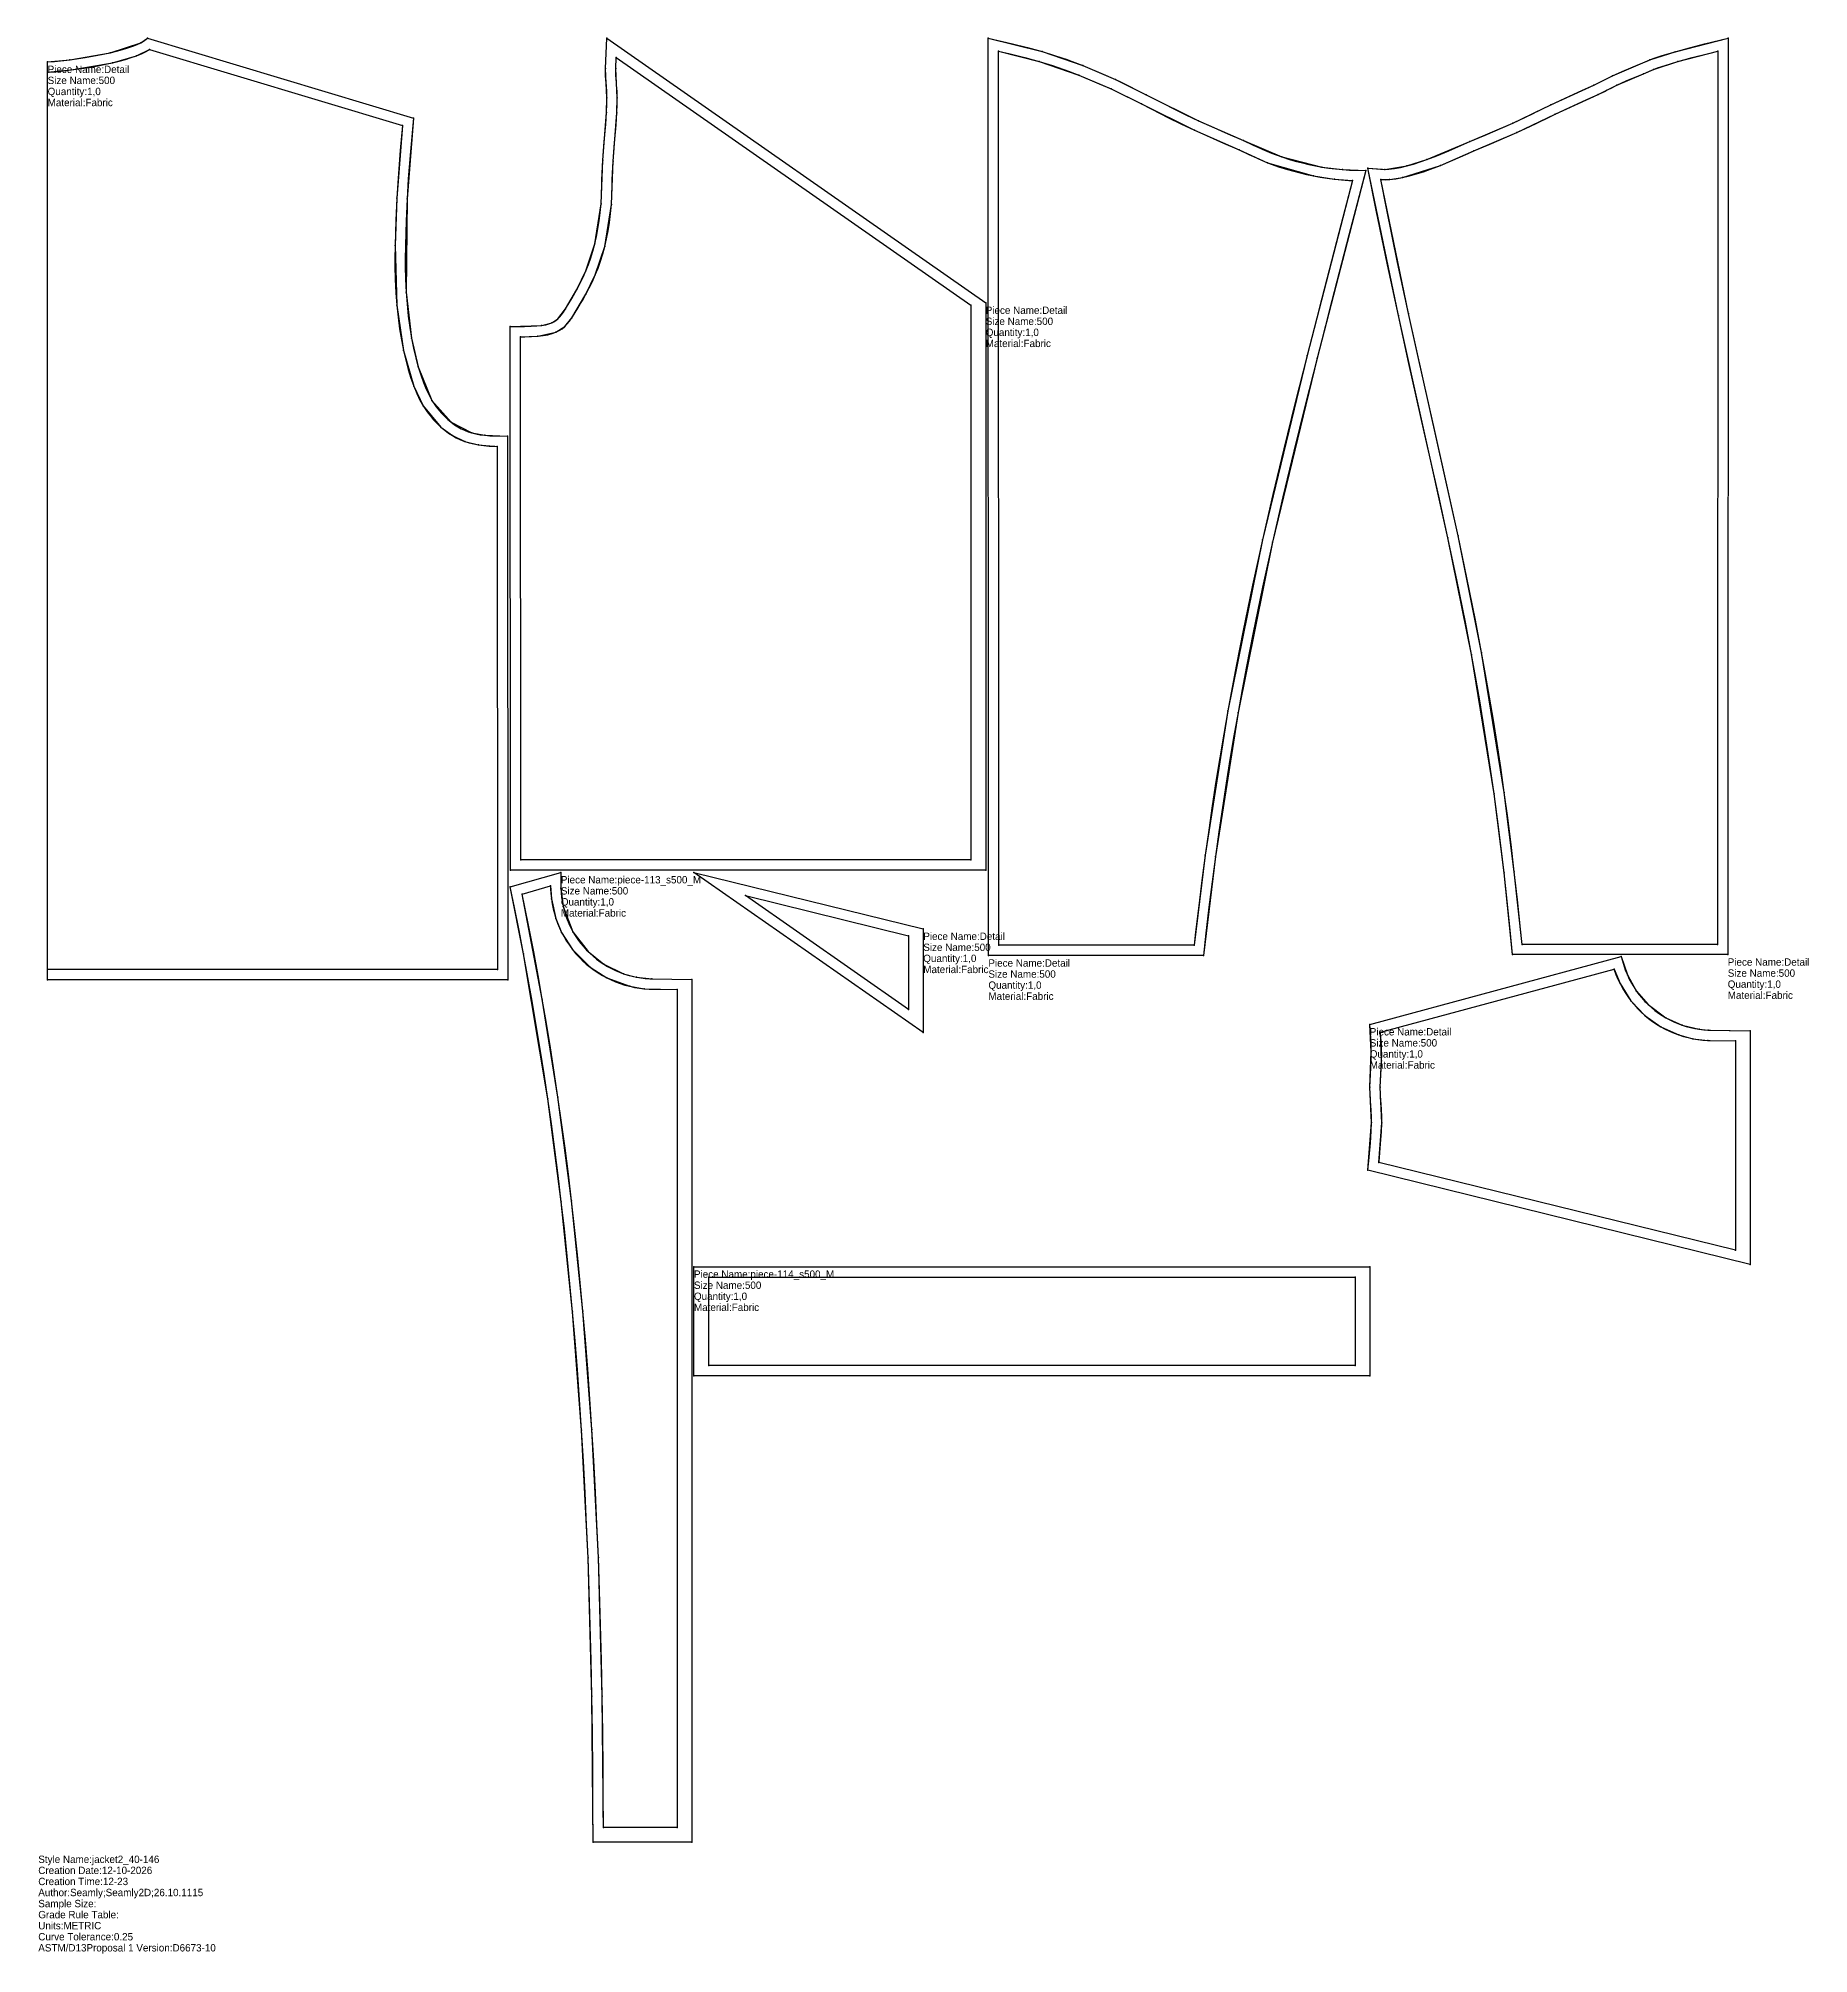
# Model space of a CAD drawing. Extents: x 0 to 1201, y -69 to 1230.
import ezdxf

# ---------------------------------------------------------------- set-up
doc = ezdxf.new("R2010")
doc.units = 0
for name, color, linetype in [('1', 7, 'CONTINUOUS'), ('14', 7, 'CONTINUOUS'), ('2', 7, 'CONTINUOUS'), ('3', 7, 'CONTINUOUS'), ('84', 7, 'CONTINUOUS'), ('87', 7, 'CONTINUOUS')]:
    doc.layers.add(name, color=color, linetype=linetype)

# ---------------------------------------------------------------- blocks, each defined once
blk = doc.blocks.new('piece-113_s500_M')
at = {"layer": '1'}
blk.add_lwpolyline([(354.47, 664.37), (354.56, 653.6), (356.08, 641.28), (362.7, 624.13), (373, 610.6), (383.58, 602.08), (397.04, 595.57), (405.74, 593.26), (416.3, 592.16), (443.3, 591.62), (443.3, 6.6), (376.31, 6.6), (375.53, 105.56), (372.91, 199.51), (368.52, 286.1), (362.44, 366.24), (354.77, 440.85), (345.59, 510.82), (329.17, 609.08), (320.15, 654.65)], close=True, dxfattribs=at)
at = {"layer": '14'}
blk.add_lwpolyline([(347.55, 655.13), (348.07, 646.5), (351.08, 633.15), (355, 623.69), (362.32, 612.12), (374.35, 600.05), (385.58, 592.86), (401.16, 587.08), (411.08, 585.44), (433.3, 584.82), (433.3, 16.6), (383.3, 16.6), (382.53, 105.69), (379.91, 199.78), (375.51, 286.54), (369.42, 366.87), (361.72, 441.66), (352.52, 511.83), (341.88, 578.28), (328.3, 649.69)], close=True, dxfattribs=at)
at = {"layer": '2'}
for p in [(354.47, 664.37), (320.15, 654.65), (328.3, 649.69), (347.55, 655.13), (433.3, 584.82), (443.3, 591.62), (383.3, 16.6), (433.3, 16.6), (376.31, 6.6), (443.3, 6.6)]:
    blk.add_point(p, dxfattribs=at)
at = {"layer": '3'}
for p in [(354.56, 653.6), (348.07, 646.5), (356.08, 641.28), (351.08, 633.15), (355, 623.69), (362.7, 624.13), (362.32, 612.12), (373, 610.6), (329.17, 609.08), (374.35, 600.05), (383.58, 602.08), (385.58, 592.86), (397.04, 595.57), (401.16, 587.08), (405.74, 593.26), (411.08, 585.44), (416.3, 592.16), (341.88, 578.28), (345.59, 510.82), (352.52, 511.83), (354.77, 440.85), (361.72, 441.66), (362.44, 366.24), (369.42, 366.87), (368.52, 286.1), (375.51, 286.54), (372.91, 199.51), (379.91, 199.78), (375.53, 105.56), (382.53, 105.69)]:
    blk.add_point(p, dxfattribs=at)
at = {"layer": '84'}
blk.add_lwpolyline([(354.47, 664.37), (354.56, 653.6), (354.72, 650.46), (355.02, 647.37), (355.48, 644.31), (356.08, 641.28), (356.84, 638.29), (357.73, 635.35), (358.77, 632.45), (359.94, 629.62), (361.25, 626.84), (362.7, 624.13), (364.28, 621.48), (366, 618.91), (367.84, 616.43), (369.81, 614.02), (371.92, 611.69), (373, 610.6), (374.06, 609.55), (376.33, 607.49), (378.67, 605.57), (381.08, 603.76), (383.58, 602.08), (386.14, 600.52), (388.78, 599.09), (391.47, 597.79), (394.23, 596.61), (397.04, 595.57), (399.9, 594.66), (402.8, 593.89), (405.74, 593.26), (408.72, 592.76), (411.72, 592.41), (414.78, 592.2), (416.3, 592.16), (443.3, 591.62), (443.3, 6.6), (376.31, 6.6), (376.28, 29.73), (376.15, 55.55), (375.9, 80.82), (375.53, 105.56), (375.05, 129.79), (374.45, 153.51), (373.74, 176.74), (372.91, 199.51), (371.98, 221.81), (370.93, 243.66), (369.78, 265.09), (368.52, 286.1), (367.16, 306.7), (365.69, 326.92), (364.12, 346.76), (362.44, 366.24), (360.67, 385.38), (358.8, 404.18), (356.84, 422.67), (354.77, 440.85), (352.61, 458.74), (350.36, 476.36), (348.02, 493.71), (345.59, 510.82), (343.07, 527.7), (340.46, 544.36), (337.76, 560.81), (334.98, 577.07), (332.12, 593.16), (329.17, 609.08), (326.14, 624.86), (323.03, 640.51), (320.15, 654.65)], close=True, dxfattribs=at)
at = {"layer": '87'}
blk.add_lwpolyline([(347.55, 655.13), (347.56, 653.4), (347.73, 649.94), (348.07, 646.5), (348.58, 643.1), (349.25, 639.74), (350.09, 636.42), (351.08, 633.15), (352.23, 629.93), (353.54, 626.78), (355, 623.69), (356.61, 620.68), (358.36, 617.74), (360.27, 614.89), (362.32, 612.12), (364.5, 609.45), (366.83, 606.89), (368.05, 605.65), (369.25, 604.46), (371.75, 602.19), (374.35, 600.05), (377.03, 598.05), (379.8, 596.18), (382.65, 594.45), (385.58, 592.86), (388.58, 591.41), (391.64, 590.11), (394.76, 588.95), (397.94, 587.94), (401.16, 587.08), (404.43, 586.38), (407.74, 585.83), (411.08, 585.44), (414.44, 585.21), (416.13, 585.16), (433.3, 584.82), (433.3, 16.6), (383.3, 16.6), (383.28, 29.76), (383.15, 55.6), (382.9, 80.91), (382.53, 105.69), (382.05, 129.94), (381.45, 153.7), (380.73, 176.98), (379.91, 199.78), (378.97, 222.12), (377.92, 244.02), (376.77, 265.49), (375.51, 286.54), (374.14, 307.19), (372.67, 327.45), (371.09, 347.34), (369.42, 366.87), (367.64, 386.05), (365.77, 404.9), (363.79, 423.43), (361.72, 441.66), (359.56, 459.61), (357.3, 477.27), (354.95, 494.68), (352.52, 511.83), (349.99, 528.76), (347.37, 545.46), (344.66, 561.96), (341.88, 578.28), (339, 594.41), (336.05, 610.38), (333.01, 626.21), (329.89, 641.89), (328.3, 649.69)], close=True, dxfattribs=at)
at = {"layer": '1'}
for s, p in [('Size Name:500', (354.47, 649.37)), ('Piece Name:piece-113_s500_M', (354.47, 656.87)), ('Quantity:1,0', (354.47, 641.87)), ('Material:Fabric', (354.47, 634.37))]:
    blk.add_text(s, height=5, dxfattribs=at).set_placement(p)
blk = doc.blocks.new('piece-114_s500_M')
at = {"layer": '1'}
blk.add_lwpolyline([(444.76, 396.88), (903.17, 396.88), (903.17, 322.87), (444.76, 322.87)], close=True, dxfattribs=at)
at = {"layer": '14'}
blk.add_lwpolyline([(454.76, 389.87), (893.17, 389.87), (893.17, 329.87), (454.76, 329.87)], close=True, dxfattribs=at)
at = {"layer": '2'}
for p in [(444.76, 396.88), (454.76, 389.87), (893.17, 389.87), (903.17, 396.88), (454.76, 329.87), (893.17, 329.87), (444.76, 322.87), (903.17, 322.87)]:
    blk.add_point(p, dxfattribs=at)
at = {"layer": '84'}
blk.add_lwpolyline([(444.76, 396.88), (903.17, 396.88), (903.17, 322.87), (444.76, 322.87)], close=True, dxfattribs=at)
at = {"layer": '87'}
blk.add_lwpolyline([(454.76, 389.87), (893.17, 389.87), (893.17, 329.87), (454.76, 329.87)], close=True, dxfattribs=at)
at = {"layer": '1'}
for s, p in [('Piece Name:piece-114_s500_M', (444.76, 389.38)), ('Size Name:500', (444.76, 381.88)), ('Quantity:1,0', (444.76, 374.38)), ('Material:Fabric', (444.76, 366.88))]:
    blk.add_text(s, height=5, dxfattribs=at).set_placement(p)
blk = doc.blocks.new('piece_Detail_s500_M')
at = {"layer": '1'}
blk.add_lwpolyline([(6.35, 1214.02), (21.43, 1215.53), (48.67, 1220.3), (69.56, 1227.08), (74.08, 1230.05), (254.49, 1175.88), (250.14, 1121.17), (249.56, 1057.96), (253.22, 1026.73), (257.69, 1007.33), (267.06, 984.36), (280.07, 969.66), (294.12, 962.44), (302.9, 960.81), (318.34, 960.13), (318.61, 591.48), (6.35, 591.48)], close=True, dxfattribs=at)
at = {"layer": '14'}
blk.add_lwpolyline([(6.35, 1207), (22.3, 1208.58), (50.26, 1213.48), (66.65, 1218.23), (75.36, 1222.35), (247.01, 1170.82), (243.15, 1121.54), (242.06, 1089.56), (243.21, 1049.01), (247.72, 1018.38), (254.71, 994.11), (261.06, 980.74), (273.17, 966.35), (280.87, 960.56), (289.23, 956.63), (298.67, 954.31), (311.35, 953.3), (311.61, 598.48), (6.35, 598.48)], close=True, dxfattribs=at)
at = {"layer": '2'}
for p in [(74.08, 1230.05), (75.36, 1222.35), (6.35, 1214.02), (6.35, 1207), (247.01, 1170.82), (254.49, 1175.88), (311.35, 953.3), (318.34, 960.13), (6.35, 598.48), (311.61, 598.48), (6.35, 591.48), (318.61, 591.48)]:
    blk.add_point(p, dxfattribs=at)
at = {"layer": '3'}
for p in [(69.56, 1227.08), (21.43, 1215.53), (22.3, 1208.58), (48.67, 1220.3), (50.26, 1213.48), (66.65, 1218.23), (243.15, 1121.54), (250.14, 1121.17), (242.06, 1089.56), (249.56, 1057.96), (243.21, 1049.01), (253.22, 1026.73), (247.72, 1018.38), (257.69, 1007.33), (254.71, 994.11), (261.06, 980.74), (267.06, 984.36), (273.17, 966.35), (280.07, 969.66), (294.12, 962.44), (280.87, 960.56), (289.23, 956.63), (298.67, 954.31), (302.9, 960.81)]:
    blk.add_point(p, dxfattribs=at)
at = {"layer": '84'}
blk.add_lwpolyline([(6.35, 1214.02), (10.97, 1214.39), (21.43, 1215.53), (31.78, 1217.01), (39.27, 1218.33), (44.07, 1219.28), (48.67, 1220.3), (53.03, 1221.37), (57.11, 1222.48), (60.85, 1223.62), (64.21, 1224.79), (67.14, 1225.95), (69.56, 1227.08), (71.4, 1228.13), (74.08, 1230.05), (254.49, 1175.88), (252.48, 1153.33), (250.99, 1134.67), (250.14, 1121.17), (249.48, 1106.25), (249.06, 1089.44), (248.97, 1080.11), (248.96, 1075.54), (249.14, 1066.59), (249.56, 1057.96), (250.18, 1049.63), (251.01, 1041.64), (252.03, 1034), (253.22, 1026.73), (254.57, 1019.84), (256.06, 1013.37), (257.69, 1007.33), (259.42, 1001.73), (261.25, 996.62), (263.15, 992), (265.09, 987.91), (267.06, 984.36), (269.03, 981.36), (269.98, 980.13), (271.1, 978.73), (273.4, 976.05), (275.65, 973.67), (277.87, 971.54), (280.07, 969.66), (282.27, 968), (284.5, 966.55), (286.76, 965.29), (289.1, 964.19), (291.54, 963.24), (294.12, 962.44), (296.85, 961.77), (299.77, 961.22), (302.9, 960.81), (306.24, 960.51), (309.86, 960.34), (318.34, 960.13), (318.61, 591.48), (6.35, 591.48)], close=True, dxfattribs=at)
at = {"layer": '87'}
blk.add_lwpolyline([(6.35, 1207), (11.62, 1207.42), (22.3, 1208.58), (32.89, 1210.1), (40.56, 1211.45), (45.51, 1212.43), (50.26, 1213.48), (54.79, 1214.59), (59.05, 1215.76), (63.02, 1216.97), (66.65, 1218.23), (69.92, 1219.53), (72.77, 1220.86), (75.18, 1222.22), (75.36, 1222.35), (247.01, 1170.82), (245.5, 1153.92), (244.01, 1135.16), (243.15, 1121.54), (242.48, 1106.5), (242.06, 1089.56), (241.97, 1080.15), (241.96, 1075.47), (242.15, 1066.36), (242.57, 1057.53), (243.21, 1049.01), (244.06, 1040.82), (245.1, 1032.97), (246.33, 1025.49), (247.72, 1018.38), (249.27, 1011.68), (250.96, 1005.38), (252.78, 999.52), (254.71, 994.11), (256.74, 989.16), (258.87, 984.7), (261.06, 980.74), (263.32, 977.3), (264.47, 975.8), (265.72, 974.25), (268.2, 971.37), (270.68, 968.73), (273.17, 966.35), (275.69, 964.2), (278.25, 962.27), (280.87, 960.56), (283.56, 959.06), (286.35, 957.75), (289.23, 956.63), (292.24, 955.69), (295.38, 954.92), (298.67, 954.31), (302.13, 953.85), (305.77, 953.53), (309.6, 953.34), (311.35, 953.3), (311.61, 598.48), (6.35, 598.48)], close=True, dxfattribs=at)
at = {"layer": '1'}
for s, p in [('Piece Name:Detail', (6.35, 1206.52)), ('Size Name:500', (6.35, 1199.02)), ('Quantity:1,0', (6.35, 1191.52)), ('Material:Fabric', (6.35, 1184.02))]:
    blk.add_text(s, height=5, dxfattribs=at).set_placement(p)
blk = doc.blocks.new('piece_Detail_s500-116_M')
at = {"layer": '1'}
blk.add_lwpolyline([(903.17, 561.25), (1073.64, 607.22), (1077.9, 594.82), (1083.96, 584.12), (1092.02, 574.75), (1104.1, 565.73), (1115, 560.77), (1126.67, 557.97), (1132.73, 557.41), (1161.25, 556.83), (1161.25, 398.44), (901.96, 462.33), (904.29, 494.72), (903.33, 518.69), (904.16, 542.59)], close=True, dxfattribs=at)
at = {"layer": '14'}
blk.add_lwpolyline([(910.55, 555.99), (1068.93, 598.7), (1072.96, 588.9), (1080.27, 577.33), (1089.71, 567.4), (1100.61, 559.65), (1112.72, 554.15), (1122.39, 551.58), (1132.4, 550.42), (1151.26, 550.02), (1151.26, 408.11), (909.43, 467.7), (911.29, 494.61), (910.33, 518.58), (911.15, 536.64)], close=True, dxfattribs=at)
at = {"layer": '2'}
for p in [(1068.93, 598.7), (1073.64, 607.22), (903.17, 561.25), (910.55, 555.99), (1151.26, 550.02), (1161.25, 556.83), (909.43, 467.7), (901.96, 462.33), (1151.26, 408.11), (1161.25, 398.44)]:
    blk.add_point(p, dxfattribs=at)
at = {"layer": '3'}
for p in [(1072.96, 588.9), (1077.9, 594.82), (1080.27, 577.33), (1083.96, 584.12), (1092.02, 574.75), (1089.71, 567.4), (1100.61, 559.65), (1104.1, 565.73), (1115, 560.77), (1112.72, 554.15), (1122.39, 551.58), (1126.67, 557.97), (1132.4, 550.42), (1132.73, 557.41), (904.16, 542.59), (911.15, 536.64), (903.33, 518.69), (910.33, 518.58), (904.29, 494.72), (911.29, 494.61)]:
    blk.add_point(p, dxfattribs=at)
at = {"layer": '84'}
blk.add_lwpolyline([(903.17, 561.25), (1073.64, 607.22), (1075.68, 600.56), (1076.72, 597.66), (1077.9, 594.82), (1079.21, 592.04), (1080.66, 589.33), (1082.24, 586.68), (1083.96, 584.12), (1085.79, 581.63), (1087.76, 579.23), (1089.87, 576.9), (1090.95, 575.8), (1092.02, 574.75), (1094.29, 572.69), (1096.62, 570.77), (1099.04, 568.97), (1101.53, 567.29), (1104.1, 565.73), (1106.74, 564.3), (1109.43, 562.99), (1112.19, 561.82), (1115, 560.77), (1117.86, 559.87), (1120.76, 559.1), (1123.7, 558.46), (1126.67, 557.97), (1129.68, 557.62), (1132.73, 557.41), (1134.26, 557.37), (1161.25, 556.83), (1161.25, 398.44), (901.96, 462.33), (902.49, 468.82), (903.59, 480.88), (904.11, 488.78), (904.29, 494.72), (904.29, 498.67), (904.18, 502.68), (903.93, 506.76), (903.74, 508.83), (903.58, 510.61), (903.39, 513.99), (903.33, 518.69), (903.72, 527.19), (904.15, 536.8), (904.16, 542.59), (904.05, 546.99), (903.81, 551.98)], close=True, dxfattribs=at)
at = {"layer": '87'}
blk.add_lwpolyline([(910.55, 555.99), (1068.93, 598.7), (1069.04, 598.36), (1070.19, 595.14), (1071.5, 591.98), (1072.96, 588.9), (1074.57, 585.88), (1076.32, 582.95), (1078.22, 580.09), (1080.27, 577.33), (1082.46, 574.66), (1084.78, 572.09), (1086, 570.85), (1087.21, 569.66), (1089.71, 567.4), (1092.3, 565.26), (1094.99, 563.26), (1097.76, 561.39), (1100.61, 559.65), (1103.54, 558.06), (1106.54, 556.62), (1109.6, 555.31), (1112.72, 554.15), (1115.9, 553.15), (1119.12, 552.29), (1122.39, 551.58), (1125.69, 551.03), (1129.03, 550.65), (1132.4, 550.42), (1134.09, 550.37), (1151.26, 550.02), (1151.26, 408.11), (909.43, 467.7), (909.47, 468.23), (910.57, 480.34), (911.1, 488.44), (911.29, 494.61), (911.29, 498.77), (911.17, 502.99), (910.91, 507.28), (910.71, 509.46), (910.57, 511.12), (910.39, 514.24), (910.33, 518.58), (910.71, 526.87), (911.15, 536.64), (911.16, 542.67), (911.05, 547.25), (910.79, 552.39)], close=True, dxfattribs=at)
at = {"layer": '1'}
for s, p in [('Piece Name:Detail', (903.17, 553.75)), ('Size Name:500', (903.17, 546.25)), ('Quantity:1,0', (903.17, 538.75)), ('Material:Fabric', (903.17, 531.25))]:
    blk.add_text(s, height=5, dxfattribs=at).set_placement(p)
blk = doc.blocks.new('piece_Detail_s500-117_M')
at = {"layer": '1'}
blk.add_lwpolyline([(600.32, 626.04), (600.32, 555.78), (444.76, 664.37)], close=True, dxfattribs=at)
at = {"layer": '14'}
blk.add_lwpolyline([(590.32, 621.29), (590.32, 571.29), (479.62, 648.57)], close=True, dxfattribs=at)
at = {"layer": '2'}
for p in [(444.76, 664.37), (479.62, 648.57), (600.32, 626.04), (590.32, 621.29), (590.32, 571.29), (600.32, 555.78)]:
    blk.add_point(p, dxfattribs=at)
at = {"layer": '84'}
blk.add_lwpolyline([(600.32, 626.04), (600.32, 555.78), (444.76, 664.37)], close=True, dxfattribs=at)
at = {"layer": '87'}
blk.add_lwpolyline([(590.32, 621.29), (590.32, 571.29), (479.62, 648.57)], close=True, dxfattribs=at)
at = {"layer": '1'}
for s, p in [('Piece Name:Detail', (600.32, 618.54)), ('Size Name:500', (600.32, 611.04)), ('Quantity:1,0', (600.32, 603.54)), ('Material:Fabric', (600.32, 596.04))]:
    blk.add_text(s, height=5, dxfattribs=at).set_placement(p)
blk = doc.blocks.new('piece_Detail_s500-118_M')
at = {"layer": '1'}
blk.add_lwpolyline([(642.68, 1050.63), (642.68, 665.76), (320.42, 665.76), (320.15, 1034.58), (341.44, 1035.34), (348.27, 1037.1), (352.33, 1039.75), (357.6, 1046.63), (365.36, 1059.76), (371.39, 1072.29), (377.48, 1090.57), (381.75, 1117.82), (382.87, 1147.29), (385.53, 1179.74), (385.71, 1189.63), (384.75, 1209.64), (385.65, 1230.05)], close=True, dxfattribs=at)
at = {"layer": '14'}
blk.add_lwpolyline([(632.68, 1049.07), (632.68, 672.76), (327.42, 672.76), (327.15, 1027.58), (338.8, 1027.99), (351.05, 1030.67), (357.09, 1034.6), (361.94, 1040.47), (371.51, 1056.42), (377.85, 1069.59), (384.26, 1088.86), (388.74, 1117.29), (389.86, 1146.83), (392.53, 1179.4), (392.72, 1189.73), (391.75, 1209.53), (392.08, 1217.02)], close=True, dxfattribs=at)
at = {"layer": '2'}
for p in [(385.65, 1230.05), (392.08, 1217.02), (632.68, 1049.07), (642.68, 1050.63), (320.15, 1034.58), (327.15, 1027.58), (320.42, 665.76), (327.42, 672.76), (632.68, 672.76), (642.68, 665.76)]:
    blk.add_point(p, dxfattribs=at)
at = {"layer": '3'}
for p in [(384.75, 1209.64), (391.75, 1209.53), (385.71, 1189.63), (392.72, 1189.73), (385.53, 1179.74), (392.53, 1179.4), (382.87, 1147.29), (389.86, 1146.83), (381.75, 1117.82), (388.74, 1117.29), (377.48, 1090.57), (384.26, 1088.86), (371.39, 1072.29), (377.85, 1069.59), (365.36, 1059.76), (371.51, 1056.42), (352.33, 1039.75), (357.6, 1046.63), (361.94, 1040.47), (338.8, 1027.99), (341.44, 1035.34), (348.27, 1037.1), (351.05, 1030.67), (357.09, 1034.6)]:
    blk.add_point(p, dxfattribs=at)
at = {"layer": '84'}
blk.add_lwpolyline([(642.68, 1050.63), (642.68, 665.76), (320.42, 665.76), (320.15, 1034.58), (327.4, 1034.58), (329.88, 1034.59), (334.34, 1034.71), (338.17, 1034.96), (341.44, 1035.34), (344.18, 1035.83), (346.43, 1036.42), (348.27, 1037.1), (349.79, 1037.86), (351.1, 1038.72), (352.33, 1039.75), (353.55, 1041), (354.82, 1042.55), (356.16, 1044.42), (357.6, 1046.63), (360.02, 1050.59), (361.86, 1053.67), (363.06, 1055.69), (365.36, 1059.76), (367.51, 1063.87), (369.52, 1068.04), (371.39, 1072.29), (373.12, 1076.65), (374.72, 1081.14), (376.17, 1085.77), (377.48, 1090.57), (378.64, 1095.56), (379.65, 1100.76), (380.51, 1106.19), (381.21, 1111.87), (381.75, 1117.82), (382.13, 1124.06), (382.34, 1130.62), (382.38, 1134.05), (382.44, 1138.56), (382.87, 1147.29), (383.92, 1159.79), (385.01, 1171.84), (385.53, 1179.74), (385.71, 1185.67), (385.71, 1189.63), (385.6, 1193.63), (385.35, 1197.71), (385.16, 1199.79), (385.01, 1201.57), (384.81, 1204.94), (384.75, 1209.64), (385.65, 1230.05)], close=True, dxfattribs=at)
at = {"layer": '87'}
blk.add_lwpolyline([(632.68, 1049.07), (632.68, 672.76), (327.42, 672.76), (327.15, 1027.58), (327.42, 1027.58), (329.99, 1027.59), (334.66, 1027.72), (338.8, 1027.99), (342.46, 1028.41), (345.69, 1028.99), (348.54, 1029.74), (351.05, 1030.67), (353.28, 1031.78), (355.28, 1033.09), (357.09, 1034.6), (358.78, 1036.33), (360.38, 1038.28), (361.94, 1040.47), (363.52, 1042.89), (366.01, 1046.97), (367.87, 1050.08), (369.12, 1052.18), (371.51, 1056.42), (373.76, 1060.73), (375.88, 1065.11), (377.85, 1069.59), (379.68, 1074.18), (381.36, 1078.92), (382.89, 1083.8), (384.26, 1088.86), (385.48, 1094.09), (386.54, 1099.54), (387.44, 1105.21), (388.17, 1111.12), (388.74, 1117.29), (389.13, 1123.73), (389.34, 1130.47), (389.38, 1133.97), (389.44, 1138.34), (389.86, 1146.83), (390.89, 1159.18), (391.99, 1171.29), (392.53, 1179.4), (392.71, 1185.56), (392.72, 1189.73), (392.59, 1193.95), (392.33, 1198.24), (392.14, 1200.41), (391.99, 1202.08), (391.81, 1205.19), (391.75, 1209.53), (392.08, 1217.02)], close=True, dxfattribs=at)
at = {"layer": '1'}
for s, p in [('Size Name:500', (642.68, 1035.63)), ('Piece Name:Detail', (642.68, 1043.13)), ('Quantity:1,0', (642.68, 1028.13)), ('Material:Fabric', (642.68, 1020.63))]:
    blk.add_text(s, height=5, dxfattribs=at).set_placement(p)
blk = doc.blocks.new('piece_Detail_s500-119_M')
at = {"layer": '1'}
blk.add_lwpolyline([(644.49, 607.91), (644.26, 1230.05), (680.89, 1221.06), (708.46, 1211.5), (730.61, 1202.11), (751.49, 1191.76), (787.11, 1174.11), (817.45, 1160.7), (843.59, 1149.57), (870.78, 1142.74), (884.67, 1141.02), (900.54, 1140.31), (867.47, 1013.19), (837.23, 888.36), (813.81, 772.7), (798.5, 675.12), (790.3, 607.91)], close=True, dxfattribs=at)
at = {"layer": '14'}
blk.add_lwpolyline([(651.48, 614.92), (651.26, 1221.32), (678.94, 1214.34), (705.82, 1205.01), (727.68, 1195.75), (748.34, 1185.51), (784.19, 1167.75), (814.59, 1154.31), (833.92, 1145.65), (864.95, 1136.69), (879.22, 1134.5), (891.55, 1133.63), (860.68, 1014.92), (830.4, 889.89), (806.92, 773.93), (791.56, 676.06), (784.04, 614.92)], close=True, dxfattribs=at)
at = {"layer": '2'}
for p in [(644.26, 1230.05), (651.26, 1221.32), (891.55, 1133.63), (900.54, 1140.31), (651.48, 614.92), (784.04, 614.92), (644.49, 607.91), (790.3, 607.91)]:
    blk.add_point(p, dxfattribs=at)
at = {"layer": '3'}
for p in [(678.94, 1214.34), (680.89, 1221.06), (708.46, 1211.5), (705.82, 1205.01), (727.68, 1195.75), (730.61, 1202.11), (748.34, 1185.51), (751.49, 1191.76), (787.11, 1174.11), (784.19, 1167.75), (817.45, 1160.7), (814.59, 1154.31), (833.92, 1145.65), (843.59, 1149.57), (864.95, 1136.69), (870.78, 1142.74), (879.22, 1134.5), (884.67, 1141.02), (860.68, 1014.92), (867.47, 1013.19), (830.4, 889.89), (837.23, 888.36), (806.92, 773.93), (813.81, 772.7), (791.56, 676.06), (798.5, 675.12)]:
    blk.add_point(p, dxfattribs=at)
at = {"layer": '84'}
blk.add_lwpolyline([(644.49, 607.91), (644.26, 1230.05), (660.92, 1226.35), (671, 1223.81), (680.89, 1221.06), (690.07, 1218.27), (697.99, 1215.59), (701.26, 1214.35), (708.46, 1211.5), (722.41, 1205.71), (730.61, 1202.11), (733.58, 1200.67), (751.49, 1191.76), (764.7, 1185.06), (769.46, 1182.61), (778.52, 1178.15), (787.11, 1174.11), (795.28, 1170.42), (806.84, 1165.35), (817.45, 1160.7), (824.13, 1157.66), (827.3, 1156.15), (830.11, 1154.83), (836.47, 1152.17), (843.59, 1149.57), (849.4, 1147.73), (853.42, 1146.58), (857.6, 1145.49), (861.89, 1144.48), (866.29, 1143.56), (870.78, 1142.74), (875.35, 1142.04), (879.98, 1141.46), (884.67, 1141.02), (889.41, 1140.71), (900.54, 1140.31), (889.04, 1096.43), (875.86, 1045.84), (867.47, 1013.19), (859.4, 981.28), (851.68, 949.95), (844.29, 919.03), (837.23, 888.36), (830.52, 857.77), (824.14, 827.1), (819.59, 803.92), (816.65, 788.37), (813.81, 772.7), (811.04, 756.9), (808.36, 740.94), (805.77, 724.8), (803.26, 708.46), (800.84, 691.91), (798.5, 675.12), (796.25, 658.06), (794.08, 640.73), (792, 623.09), (790.3, 607.91)], close=True, dxfattribs=at)
at = {"layer": '87'}
blk.add_lwpolyline([(651.48, 614.92), (651.26, 1221.32), (659.3, 1219.54), (669.21, 1217.05), (678.94, 1214.34), (687.93, 1211.6), (695.63, 1209), (698.72, 1207.82), (705.82, 1205.01), (719.66, 1199.27), (727.68, 1195.75), (730.49, 1194.39), (748.34, 1185.51), (761.52, 1178.82), (766.31, 1176.36), (775.48, 1171.84), (784.19, 1167.75), (792.43, 1164.03), (804.03, 1158.94), (814.59, 1154.31), (821.18, 1151.32), (824.31, 1149.82), (827.27, 1148.43), (833.92, 1145.65), (841.34, 1142.94), (847.37, 1141.03), (851.57, 1139.83), (855.91, 1138.7), (860.37, 1137.64), (864.95, 1136.69), (869.62, 1135.84), (874.38, 1135.1), (879.22, 1134.5), (884.12, 1134.04), (889.06, 1133.72), (891.55, 1133.63), (882.27, 1098.2), (869.08, 1047.59), (860.68, 1014.92), (852.61, 982.97), (844.87, 951.6), (837.47, 920.63), (830.4, 889.89), (823.67, 859.23), (817.28, 828.48), (812.72, 805.25), (809.77, 789.65), (806.92, 773.93), (804.14, 758.08), (801.45, 742.07), (798.85, 725.89), (796.34, 709.5), (793.91, 692.9), (791.56, 676.06), (789.31, 658.96), (787.14, 641.57), (785.05, 623.89), (784.04, 614.92)], close=True, dxfattribs=at)
at = {"layer": '1'}
for s, p in [('Size Name:500', (644.49, 592.91)), ('Piece Name:Detail', (644.49, 600.41)), ('Quantity:1,0', (644.49, 585.41)), ('Material:Fabric', (644.49, 577.91))]:
    blk.add_text(s, height=5, dxfattribs=at).set_placement(p)
blk = doc.blocks.new('piece_Detail_s500-120_M')
at = {"layer": '1'}
blk.add_lwpolyline([(1146, 608.56), (1000.1, 608.56), (994.27, 664.04), (987.48, 717.63), (972.18, 812.15), (956.21, 891.15), (922.62, 1041.98), (901.96, 1141.87), (913.46, 1141.18), (928.39, 1143.51), (941.94, 1147.8), (971.1, 1160.11), (1000.12, 1172.56), (1026.05, 1184.93), (1055.1, 1198.29), (1067.82, 1204.55), (1093.05, 1215.39), (1110.24, 1220.98), (1146.33, 1230.05)], close=True, dxfattribs=at)
at = {"layer": '14'}
blk.add_lwpolyline([(1139.01, 615.56), (1006.45, 615.56), (1001.23, 664.84), (994.41, 718.6), (979.06, 813.43), (963.06, 892.62), (929.46, 1043.46), (910.61, 1134.27), (916.61, 1134.3), (925.48, 1135.63), (951.2, 1143.83), (973.87, 1153.69), (1002.96, 1166.17), (1029.05, 1178.61), (1058.08, 1191.96), (1070.8, 1198.21), (1088.86, 1206), (1095.67, 1208.89), (1112.17, 1214.25), (1139.32, 1221.22)], close=True, dxfattribs=at)
at = {"layer": '2'}
for p in [(1139.32, 1221.22), (1146.33, 1230.05), (901.96, 1141.87), (910.61, 1134.27), (1006.45, 615.56), (1139.01, 615.56), (1000.1, 608.56), (1146, 608.56)]:
    blk.add_point(p, dxfattribs=at)
at = {"layer": '3'}
for p in [(1093.05, 1215.39), (1095.67, 1208.89), (1110.24, 1220.98), (1112.17, 1214.25), (1055.1, 1198.29), (1067.82, 1204.55), (1070.8, 1198.21), (1088.86, 1206), (1026.05, 1184.93), (1058.08, 1191.96), (1000.12, 1172.56), (1029.05, 1178.61), (971.1, 1160.11), (1002.96, 1166.17), (928.39, 1143.51), (941.94, 1147.8), (951.2, 1143.83), (973.87, 1153.69), (913.46, 1141.18), (916.61, 1134.3), (925.48, 1135.63), (922.62, 1041.98), (929.46, 1043.46), (956.21, 891.15), (963.06, 892.62), (972.18, 812.15), (979.06, 813.43), (987.48, 717.63), (994.41, 718.6), (994.27, 664.04), (1001.23, 664.84)]:
    blk.add_point(p, dxfattribs=at)
at = {"layer": '84'}
blk.add_lwpolyline([(1146, 608.56), (1000.1, 608.56), (998.47, 625.1), (996.41, 644.92), (994.27, 664.04), (992.07, 682.5), (989.81, 700.35), (987.48, 717.63), (985.09, 734.4), (982.63, 750.7), (980.11, 766.58), (977.53, 782.08), (974.89, 797.26), (972.18, 812.15), (968.02, 834.09), (962.24, 862.76), (956.21, 891.15), (949.96, 919.63), (940.16, 963.23), (929.79, 1009.39), (922.62, 1041.98), (915.23, 1076.52), (907.63, 1113.38), (901.96, 1141.87), (911.86, 1141.21), (913.46, 1141.18), (916.07, 1141.28), (919.91, 1141.73), (924.04, 1142.48), (928.39, 1143.51), (932.87, 1144.77), (937.41, 1146.22), (941.94, 1147.8), (948.61, 1150.33), (956.82, 1153.76), (967.07, 1158.33), (971.1, 1160.11), (981.42, 1164.45), (1000.12, 1172.56), (1008.8, 1176.52), (1013.92, 1178.96), (1016.15, 1180.08), (1019.44, 1181.73), (1026.05, 1184.93), (1035.72, 1189.45), (1047.56, 1194.82), (1055.1, 1198.29), (1059.33, 1200.33), (1061.13, 1201.25), (1063.35, 1202.38), (1067.82, 1204.55), (1074.38, 1207.52), (1086.14, 1212.45), (1091.84, 1214.87), (1093.05, 1215.39), (1096.05, 1216.52), (1101.45, 1218.34), (1110.24, 1220.98), (1120.11, 1223.7), (1130.32, 1226.3), (1146.33, 1230.05)], close=True, dxfattribs=at)
at = {"layer": '87'}
blk.add_lwpolyline([(1139.01, 615.56), (1006.45, 615.56), (1005.44, 625.8), (1003.36, 645.67), (1001.23, 664.84), (999.02, 683.35), (996.75, 701.26), (994.41, 718.6), (992.01, 735.42), (989.55, 751.77), (987.02, 767.71), (984.43, 783.26), (981.78, 798.49), (979.06, 813.43), (974.89, 835.43), (969.09, 864.17), (963.06, 892.62), (956.79, 921.15), (946.99, 964.77), (936.62, 1010.91), (929.46, 1043.46), (922.08, 1077.96), (914.49, 1114.77), (910.61, 1134.27), (911.56, 1134.21), (913.53, 1134.17), (916.61, 1134.3), (920.95, 1134.8), (925.48, 1135.63), (930.14, 1136.73), (934.88, 1138.07), (939.63, 1139.58), (944.33, 1141.22), (951.2, 1143.83), (959.6, 1147.33), (969.91, 1151.93), (973.87, 1153.69), (984.17, 1158.02), (1002.96, 1166.17), (1011.76, 1170.18), (1016.99, 1172.67), (1019.29, 1173.82), (1022.54, 1175.45), (1029.05, 1178.61), (1038.64, 1183.09), (1050.46, 1188.45), (1058.08, 1191.96), (1062.43, 1194.05), (1064.31, 1195.01), (1066.47, 1196.12), (1070.8, 1198.21), (1077.18, 1201.11), (1088.86, 1206), (1094.59, 1208.43), (1095.67, 1208.89), (1098.4, 1209.93), (1103.58, 1211.67), (1112.17, 1214.25), (1121.9, 1216.93), (1131.98, 1219.5), (1139.32, 1221.22)], close=True, dxfattribs=at)
at = {"layer": '1'}
for s, p in [('Size Name:500', (1146, 593.56)), ('Piece Name:Detail', (1146, 601.06)), ('Quantity:1,0', (1146, 586.06)), ('Material:Fabric', (1146, 578.56))]:
    blk.add_text(s, height=5, dxfattribs=at).set_placement(p)

msp = doc.modelspace()

# ---------------------------------------------------------------- block references
at = {"layer": '1'}
for name in ['piece_Detail_s500_M', 'piece_Detail_s500-118_M', 'piece_Detail_s500-119_M', 'piece_Detail_s500-120_M', 'piece-113_s500_M', 'piece_Detail_s500-117_M', 'piece_Detail_s500-116_M', 'piece-114_s500_M']:
    msp.add_blockref(name, (0, 0), dxfattribs=at)

# ---------------------------------------------------------------- texts
for s, p in [('Style Name:jacket2_40-146', (0, -7.5)), ('Creation Date:12-10-2026', (0, -15)), ('Author:Seamly;Seamly2D;26.10.1115', (0, -30)), ('Creation Time:12-23', (0, -22.5)), ('Sample Size:', (0, -37.5)), ('Grade Rule Table:', (0, -45)), ('Units:METRIC', (0, -52.5)), ('ASTM/D13Proposal 1 Version:D6673-10', (0, -67.5)), ('Curve Tolerance:0.25', (0, -60))]:
    msp.add_text(s, height=5, dxfattribs=at).set_placement(p)

doc.saveas('drawing.dxf')
